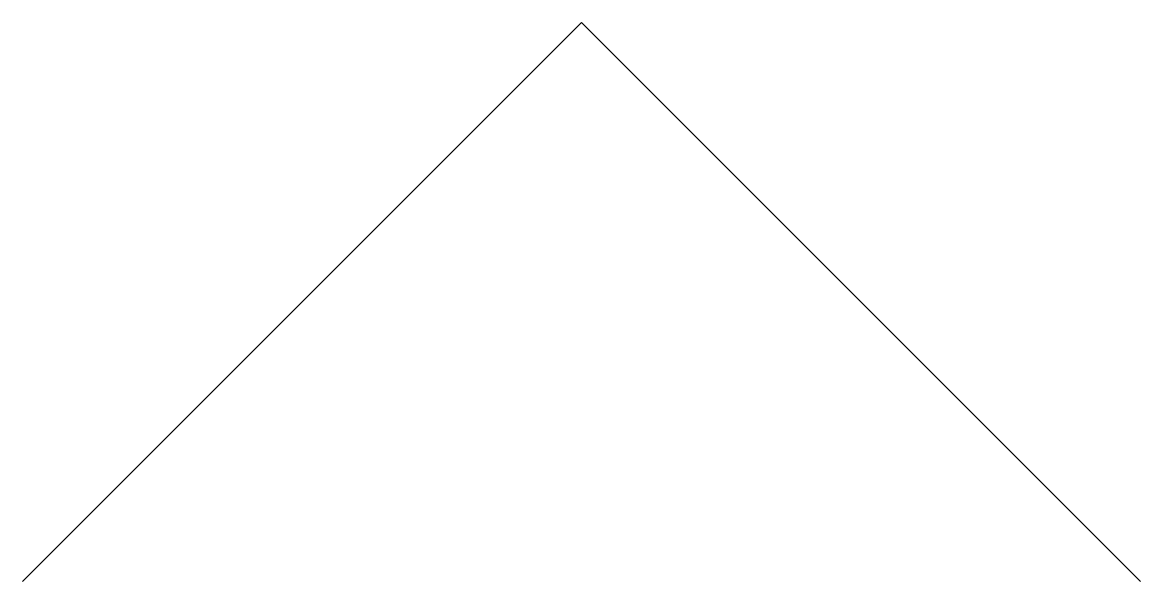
# Model space of a CAD drawing. Extents: x 131.55 to 141.55, y 289.1 to 294.1.
import ezdxf

# ---------------------------------------------------------------- set-up
doc = ezdxf.new("R2010")
doc.units = 0
doc.header["$LTSCALE"] = 10
doc.layers.add('DIMENSION', color=7, linetype='CONTINUOUS')

msp = doc.modelspace()

# ---------------------------------------------------------------- linework, layer by layer
at = {"layer": 'DIMENSION', "color": 0, "linetype": 'CONTINUOUS'}
for q in [(131.5536, 289.0962), (141.5521, 289.0962)]:
    msp.add_line((136.5529, 294.0954), q, dxfattribs=at)

doc.saveas('drawing.dxf')
